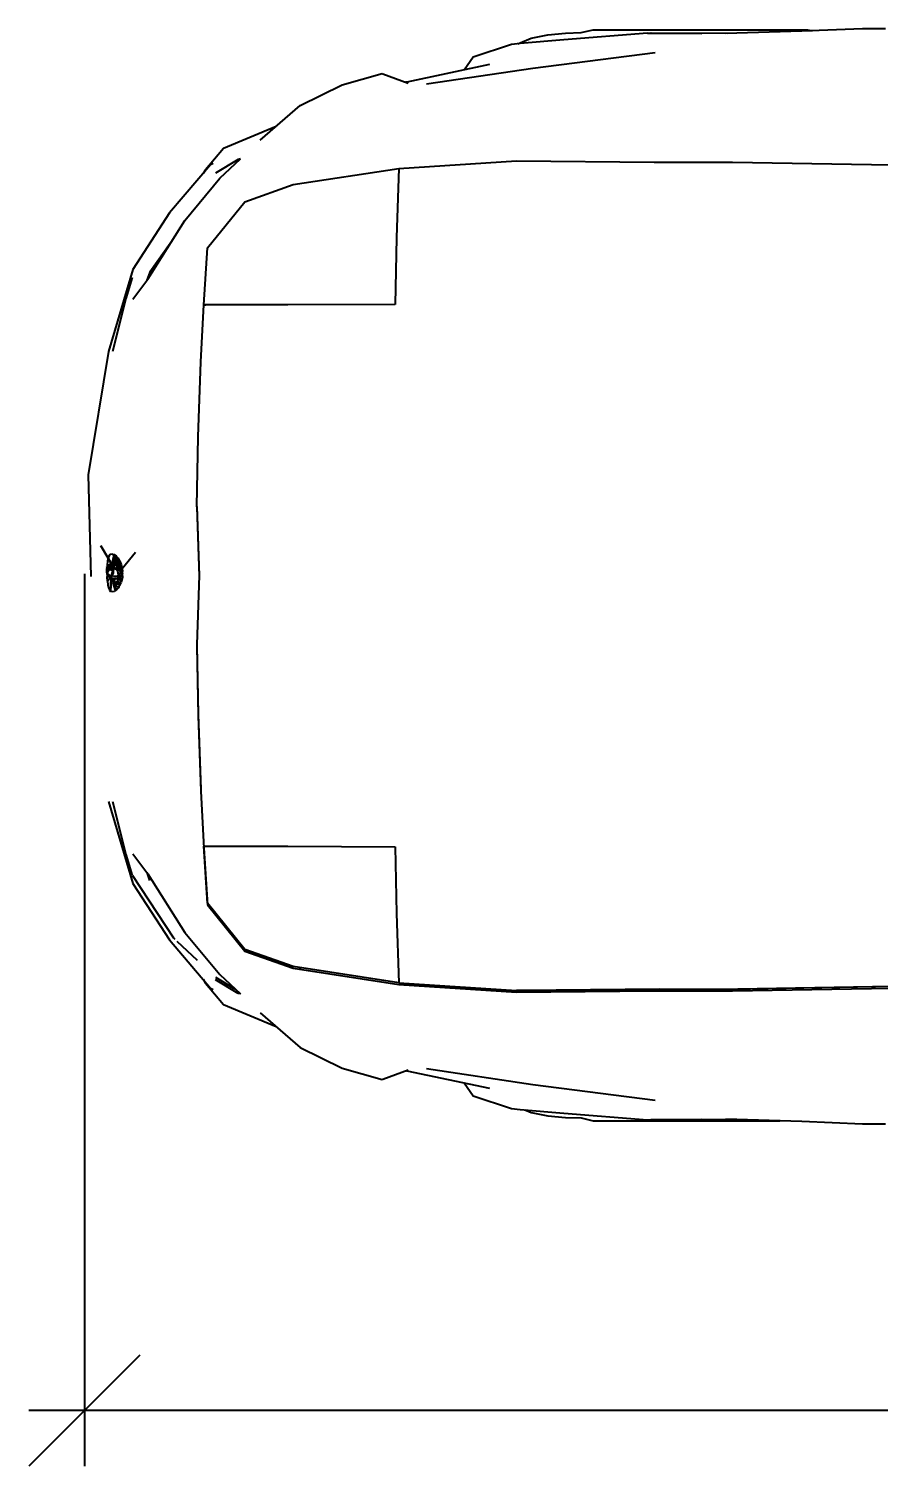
# Model space of a CAD drawing. Header units: millimetres. Extents: x 85290 to 188623, y -54691 to 10726.
# Drawn here: x 89805 to 91333, y -15623 to -13037 of the extents above; entities that cross this region are included whole.
import ezdxf

# ---------------------------------------------------------------- set-up
doc = ezdxf.new("R2010")
doc.units = ezdxf.units.MM
doc.layers.add('AUTO', color=150, linetype='Continuous')
doc.layers.add('RAZMER', color=5, linetype='Continuous')
doc.styles.add('WROMLATS', font='wromlats.shx', dxfattribs={"bigfont": 'bigfont.shx'})
doc.dimstyles.new('juka', dxfattribs={"dimscale": 100, "dimtxt": 2, "dimasz": 2, "dimexe": 1, "dimexo": 1, "dimgap": 1, "dimtad": 1, "dimtoh": 1, "dimdec": 0, "dimzin": 0, "dimdsep": 46, "dimtxsty": 'WROMLATS', "dimblk": 'OBLIQUE', "dimcen": -3, "dimdle": 1, "dimclrd": 256, "dimclre": 256, "dimclrt": 256, "dimadec": 0, "dimazin": 0, "dimtfac": 1, "dimtdec": 0, "dimtix": 1, "dimtmove": 2, "dimatfit": 3, "dimldrblk": 'ORIGIN2', "dimfxl": 1, "dimtvp": 2.5, "dimtolj": 1, "dimtzin": 0, "dimarcsym": 0})

# ---------------------------------------------------------------- blocks, each defined once
blk = doc.blocks.new('a_25')
for p, q in [((-28.202098, -101.672459), (-27.895456, -84.452534)), ((19.027692, -101.672459), (18.722219, -84.460211)), ((18.730718, -84.520817), (19.027692, -101.36013)), ((19.126815, -101.672411), (18.820173, -84.452486)), ((-35.81323, -92.935324), (-35.81323, -93.617058)), ((26.737053, -92.935324), (26.737053, -93.617058)), ((-35.81323, -93.617058), (-35.81323, -93.613195)), ((-35.81323, -93.617058), (-35.805219, -94.251966)), ((-35.805219, -94.251966), (-35.666555, -97.706938)), ((26.730043, -94.251919), (26.591355, -97.70689)), ((26.737053, -93.617058), (26.730043, -94.251919)), ((26.737053, -93.617058), (26.737053, -93.613195)), ((-35.758346, -97.389746), (-35.690277, -97.116041)), ((-35.758346, -109.626102), (-35.758346, -97.389746)), ((-35.666555, -97.706938), (-35.537249, -102.04215)), ((26.591355, -97.70689), (26.461488, -102.042103)), ((26.553661, -109.626055), (26.553661, -98.970747)), ((-28.202098, -106.14543), (-28.202098, -101.672459)), ((19.027692, -106.145382), (19.027692, -101.672459)), ((19.126815, -106.145382), (19.126815, -101.672411)), ((-35.537249, -101.963568), (-35.564893, -106.512785)), ((26.489693, -106.512785), (26.461488, -101.963472)), ((-35.564893, -106.311989), (-35.545748, -103.423214)), ((26.470548, -103.423071), (26.489693, -106.311941)), ((19.027692, -105.833959), (19.105321, -113.715362)), ((-35.564893, -106.512785), (-35.564893, -106.311989)), ((-35.564893, -106.311989), (-35.563713, -106.32534)), ((-35.564893, -106.512785), (-35.177976, -111.290932)), ((-34.443313, -106.088304), (-33.544582, -113.057041)), ((-28.278654, -114.003038), (-28.202098, -106.14543)), ((19.105321, -114.003038), (19.027692, -106.145382)), ((19.203467, -114.003038), (19.126815, -106.145382)), ((24.469382, -113.056993), (25.368125, -106.088257)), ((26.102692, -111.290884), (26.489693, -106.512785)), ((26.489693, -106.311941), (26.488525, -106.325292)), ((26.489693, -106.512785), (26.489693, -106.311941)), ((-35.590571, -110.300541), (-35.758346, -109.626102)), ((26.385886, -110.300493), (26.553661, -109.626055)), ((-35.564893, -111.205244), (-35.590571, -110.300541)), ((26.360113, -111.205196), (26.385886, -110.300493)), ((-35.475534, -112.203693), (-35.564893, -111.205244)), ((-35.177976, -111.290932), (-34.979051, -113.788414)), ((25.903756, -113.788366), (26.102692, -111.290884)), ((26.270849, -112.203646), (26.360113, -111.205196)), ((-35.285002, -113.159275), (-35.475534, -112.203693)), ((26.080329, -113.159227), (26.270849, -112.203646)), ((-34.962159, -113.91921), (-35.285002, -113.159275)), ((-33.544582, -113.057041), (-32.642132, -119.141292)), ((23.566944, -119.141245), (24.469382, -113.056993)), ((25.924665, -113.52582), (26.080329, -113.159227)), ((-34.979051, -113.788414), (-34.915667, -114.278793)), ((-27.836662, -120.725393), (-28.278654, -114.003038)), ((18.663234, -120.725346), (19.105321, -114.003038)), ((18.761379, -120.725346), (19.203467, -114.003038)), ((19.105321, -113.715362), (19.105321, -114.003038)), ((25.840384, -114.278793), (25.903756, -113.788366)), ((-34.915667, -114.278793), (-34.199553, -116.463041)), ((25.124365, -116.463041), (25.840384, -114.278793)), ((-33.764106, -115.543699), (-32.76636, -120.252085)), ((23.69116, -120.252037), (24.688918, -115.543699)), ((-34.199553, -116.463041), (-33.457178, -116.992283)), ((18.97828, -115.934515), (19.076425, -115.935469)), ((24.381978, -116.992283), (25.124365, -116.463041)), ((-33.246237, -121.628475), (-32.710296, -120.191097)), ((-32.76636, -120.252085), (-32.76636, -120.341444)), ((-32.761079, -120.252085), (-32.748586, -120.293665)), ((24.171049, -121.628427), (23.635108, -120.191049)), ((23.673302, -120.293474), (23.685795, -120.252037)), ((-27.836662, -120.725393), (-23.89087, -120.845842)), ((-26.91372, -126.746797), (-27.836662, -120.725393)), ((-23.89087, -120.845842), (-20.076018, -120.925474)), ((-20.076018, -120.925474), (-20.044869, -127.057743)), ((10.871536, -127.057743), (10.902685, -120.925426)), ((10.902685, -120.925426), (14.717537, -120.845795)), ((14.717537, -120.845795), (18.663234, -120.725346)), ((18.663234, -120.725346), (17.740387, -126.746797)), ((17.838532, -126.746797), (18.761379, -120.725346)), ((-33.256882, -121.673155), (-33.246237, -121.628475)), ((-32.619577, -123.952961), (-33.256882, -121.673155)), ((23.544389, -123.952913), (24.181682, -121.673155)), ((24.181682, -121.673155), (24.171049, -121.628427)), ((-31.436079, -126.341343), (-32.619577, -123.952961)), ((22.360796, -126.341295), (23.544389, -123.952913)), ((-29.45444, -128.629112), (-31.436079, -126.341343)), ((17.795855, -126.385116), (17.895657, -126.367998)), ((17.895657, -126.367998), (17.895657, -126.37434)), ((17.895657, -126.369429), (17.895657, -126.367998)), ((20.379252, -128.629064), (22.360796, -126.341295)), ((-25.934714, -129.503727), (-26.91372, -126.746797)), ((-20.044869, -127.057743), (-20.044869, -131.854343)), ((10.871536, -131.854296), (10.871536, -127.057743)), ((17.740387, -126.746797), (16.761381, -129.503679)), ((16.859526, -129.503679), (17.838532, -126.746797)), ((-30.23588, -127.726984), (-28.98286, -130.726766)), ((17.390675, -127.731609), (17.422122, -127.91934)), ((19.907576, -130.726719), (21.160597, -127.726936)), ((-23.296135, -131.634855), (-25.934714, -129.503727)), ((16.761381, -129.503679), (14.122802, -131.634807)), ((14.220947, -131.634807), (16.859526, -129.503679)), ((-28.381008, -129.758739), (-28.35297, -129.886722)), ((-27.276605, -130.933952), (-28.381008, -129.758739)), ((-28.35297, -129.886722), (-27.565866, -131.19216)), ((15.652103, -130.478477), (15.652103, -130.399609)), ((16.189403, -130.044937), (16.218025, -129.942608)), ((18.201322, -130.933952), (19.305712, -129.758692)), ((18.347806, -131.18701), (19.007868, -130.075645)), ((19.277782, -129.886722), (18.490678, -131.19216)), ((19.305712, -129.758692), (19.277782, -129.886722)), ((-28.98286, -130.726766), (-27.767032, -131.7626)), ((-28.123969, -131.324911), (-28.046626, -131.465053)), ((-24.872309, -132.935762), (-27.276605, -130.933952)), ((15.797121, -132.935762), (18.201322, -130.933952)), ((18.691844, -131.762552), (19.907576, -130.726719)), ((18.971438, -131.465053), (19.048685, -131.324863)), ((-28.046626, -131.465053), (-25.293404, -133.812427)), ((-27.767032, -131.7626), (-27.542525, -131.894874)), ((-20.044869, -131.854343), (-23.296135, -131.634855)), ((-20.044869, -131.854343), (-20.044869, -131.74305)), ((-16.793698, -132.026148), (-20.044869, -131.854343)), ((-12.50512, -132.165813), (-16.793698, -132.026148)), ((-8.523088, -132.243442), (-4.586762, -132.10597)), ((-8.494669, -132.242441), (-4.558247, -132.106686)), ((-4.586762, -132.10597), (-0.650245, -132.243395)), ((3.331787, -132.165813), (7.620269, -132.0261)), ((3.429932, -132.165813), (7.718414, -132.0261)), ((7.718414, -132.0261), (10.969681, -131.854296)), ((14.122802, -131.634807), (10.871536, -131.854296)), ((10.969681, -131.854296), (14.220947, -131.634807)), ((12.083251, -131.779098), (12.083251, -131.772423)), ((16.218025, -133.81238), (18.971438, -131.465053)), ((18.467337, -131.894827), (18.691844, -131.762552)), ((-21.518606, -135.044908), (-24.872309, -132.935762)), ((-8.523088, -132.243442), (-12.50512, -132.165813)), ((-8.504933, -132.242775), (-8.523088, -132.243442)), ((-0.650245, -132.243395), (-0.601118, -132.242441)), ((-0.601118, -132.242441), (-0.5521, -132.243395)), ((-0.587541, -132.242203), (3.331787, -132.165813)), ((-0.5521, -132.243395), (3.429932, -132.165813)), ((12.443406, -135.044861), (15.797121, -132.935762)), ((16.287452, -133.387518), (17.37085, -132.231426)), ((-23.55141, -133.766508), (-21.906298, -134.940576)), ((12.529737, -135.91299), (16.106397, -133.580685)), ((16.106397, -133.580685), (16.182179, -133.499813)), ((-25.293404, -133.812427), (-22.069376, -135.90064)), ((12.994188, -135.90064), (16.218025, -133.81238)), ((-21.906298, -134.940576), (-21.450728, -135.095405)), ((-20.377785, -135.894346), (-21.518606, -135.044908)), ((11.302597, -135.894298), (12.443406, -135.044861)), ((12.37554, -135.095405), (12.81578, -134.945726)), ((-22.069376, -135.90064), (-17.380029, -137.288189)), ((-21.617037, -135.94203), (-20.415669, -136.303806)), ((-4.990285, -136.517715), (-5.929833, -135.757971)), ((8.304841, -137.288189), (12.994188, -135.90064)), ((11.340481, -136.303806), (12.541849, -135.94203)), ((-20.415669, -136.303806), (-17.380029, -137.056446)), ((-5.826026, -137.096214), (-5.817622, -137.059832)), ((-5.817622, -137.059832), (-5.797308, -136.971188)), ((-5.797308, -136.971188), (-5.795747, -136.968899)), ((-5.797308, -136.971188), (-4.996627, -137.134886)), ((-5.795747, -136.968899), (-5.721527, -136.861753)), ((-4.996627, -137.134886), (-5.795747, -136.968899)), ((-5.759126, -136.916017), (-5.40083, -136.942005)), ((-5.39692, -136.949062), (-5.759126, -136.916017)), ((-5.721527, -136.861753), (-5.715674, -136.853218)), ((-5.415088, -136.916256), (-5.721527, -136.861753)), ((-5.715674, -136.853218), (-5.640083, -136.789894)), ((-5.715674, -136.853218), (-5.410689, -136.907768)), ((-5.640083, -136.789894), (-5.587548, -136.745071)), ((-5.640083, -136.789894), (-5.39692, -136.881351)), ((-5.587548, -136.745071), (-5.43217, -136.65719)), ((-5.587548, -136.745071), (-5.345064, -136.846781)), ((-5.587548, -136.745071), (-5.113321, -136.775207)), ((-5.156976, -136.783981), (-5.587548, -136.745071)), ((-5.43217, -136.65719), (-5.419677, -136.650085)), ((-5.43217, -136.65719), (-5.033248, -136.75909)), ((-5.419677, -136.650085), (-5.218309, -136.573076)), ((-5.419677, -136.650085), (-5.029541, -136.75828)), ((-5.028361, -136.758184), (-5.419677, -136.650085)), ((-5.413037, -136.912203), (-5.415088, -136.916256)), ((-5.40083, -136.942005), (-5.415088, -136.916256)), ((-5.410689, -136.907768), (-5.413037, -136.912203)), ((-5.39692, -136.881351), (-5.410689, -136.907768)), ((-5.410689, -136.907768), (-5.095261, -136.964178)), ((-5.40083, -136.942005), (-5.39692, -136.949062)), ((-5.382961, -136.872148), (-5.39692, -136.881351)), ((-5.39692, -136.949062), (-5.361765, -136.989736)), ((-5.345064, -136.977148), (-5.39692, -136.949062)), ((-5.350631, -136.850548), (-5.382961, -136.872148)), ((-5.382961, -136.872148), (-5.380803, -136.870766)), ((-5.095261, -136.964178), (-5.382961, -136.872148)), ((-5.361765, -136.989736), (-5.156976, -137.016582)), ((-5.345064, -136.846781), (-5.350631, -136.850548)), ((-5.350631, -136.850548), (-5.34926, -136.849594)), ((-5.095261, -136.964178), (-5.350631, -136.850548)), ((-5.345064, -136.846781), (-5.263716, -136.813879)), ((-5.315762, -136.985302), (-5.345064, -136.977148)), ((-5.263716, -136.999845), (-5.315762, -136.985302)), ((-5.263716, -136.813879), (-5.156976, -136.783981)), ((-4.961866, -136.790323), (-5.263716, -136.813879)), ((-5.156976, -137.016582), (-5.263716, -136.999845)), ((-5.218309, -136.573076), (-5.148869, -136.556244)), ((-5.218309, -136.573076), (-4.973679, -136.75046)), ((-5.113321, -136.775207), (-5.156976, -136.783981)), ((-5.156976, -136.783981), (-4.960686, -136.786795)), ((-4.9977, -137.118912), (-5.156976, -137.016582)), ((-5.156976, -137.016582), (-5.029541, -137.026644)), ((-5.148869, -136.556244), (-4.991454, -136.518049)), ((-5.148869, -136.556244), (-4.960686, -136.748648)), ((-4.893404, -136.649227), (-5.148869, -136.556244)), ((-5.033248, -136.75909), (-5.113321, -136.775207)), ((-4.978174, -136.843967), (-5.095261, -136.964178)), ((-5.029541, -136.75828), (-5.033248, -136.75909)), ((-5.029541, -136.75828), (-5.028361, -136.758184)), ((-5.029541, -137.026644), (-5.003267, -137.02712)), ((-4.973679, -136.75046), (-5.028361, -136.758184)), ((-5.003267, -137.02712), (-5.000144, -136.9946)), ((-5.003267, -137.02712), (-5.003267, -137.039184)), ((-4.891842, -137.029219), (-5.003267, -137.02712)), ((-5.003267, -137.039184), (-4.893404, -137.155962)), ((-4.893404, -137.155962), (-5.003267, -137.052154)), ((-5.000144, -136.97958), (-4.9977, -136.95035)), ((-5.000144, -136.9946), (-5.000144, -136.97958)), ((-4.726416, -137.023401), (-5.000144, -136.97958)), ((-5.000144, -136.993551), (-4.884225, -137.029362)), ((-4.9977, -136.95035), (-4.995554, -136.926603)), ((-4.995554, -136.926603), (-4.922896, -136.787319)), ((-4.995554, -136.926603), (-4.978174, -136.843967)), ((-4.991454, -136.518049), (-4.990285, -136.517715)), ((-4.991454, -136.518049), (-4.867917, -136.620378)), ((-4.990285, -136.517715), (-4.823285, -136.497545)), ((-4.826516, -136.579418), (-4.990285, -136.517715)), ((-4.990285, -136.517715), (-4.866749, -136.619043)), ((-4.839009, -136.587715), (-4.990285, -136.517715)), ((-4.978174, -136.843967), (-4.973679, -136.821747)), ((-4.960686, -136.748648), (-4.973679, -136.75046)), ((-4.973679, -136.821747), (-4.961866, -136.790323)), ((-4.960686, -136.786795), (-4.961866, -136.790323)), ((-4.945653, -136.74655), (-4.960686, -136.748648)), ((-4.960686, -136.784935), (-4.957467, -136.77845)), ((-4.960686, -136.786795), (-4.960686, -136.784935)), ((-4.957467, -136.77845), (-4.952687, -136.765671)), ((-4.952687, -136.765671), (-4.950338, -136.759233)), ((-4.950338, -136.759233), (-4.945653, -136.74655)), ((-4.893404, -136.649227), (-4.934126, -136.720037)), ((-4.934126, -136.720037), (-4.906493, -136.741066)), ((-4.922896, -136.787319), (-4.568594, -136.71813)), ((-4.906493, -136.741066), (-4.864102, -136.621237)), ((-4.867917, -136.620378), (-4.893404, -136.649227)), ((-4.864102, -136.621237), (-4.893404, -136.649227)), ((-4.537648, -137.142515), (-4.891842, -137.029219)), ((-4.884225, -137.029362), (-4.726416, -137.023401)), ((-4.866749, -136.619043), (-4.839009, -136.587715)), ((-4.537648, -136.688471), (-4.826516, -136.579418)), ((-4.74165, -136.487722), (-4.823285, -136.497545)), ((-4.823285, -136.497545), (-4.777389, -136.54685)), ((-4.777389, -136.54685), (-4.757267, -136.541653)), ((-4.757267, -136.541653), (-4.711181, -136.529589)), ((-4.537648, -136.486721), (-4.74165, -136.487722)), ((-4.711181, -136.529589), (-4.74165, -136.487722)), ((-4.74165, -136.487722), (-4.645353, -136.538124)), ((-4.726416, -137.023401), (-4.537648, -137.142515)), ((-4.711181, -136.529589), (-4.697317, -136.531305)), ((-4.667824, -136.721849), (-4.537648, -136.688471)), ((-4.568594, -136.71813), (-4.667824, -136.721849)), ((-4.645353, -136.538124), (-4.643017, -136.53841)), ((-4.645353, -136.538124), (-4.581397, -136.57155)), ((-4.643017, -136.53841), (-4.537648, -136.486721)), ((-4.581397, -136.57155), (-4.537648, -136.486721)), ((-4.537648, -136.688471), (-4.568594, -136.71813)), ((-4.568594, -136.71813), (-4.537648, -136.885691)), ((-4.537648, -137.005186), (-4.568594, -137.009525)), ((-4.568594, -137.009525), (-4.537648, -137.142515)), ((-4.537648, -136.486721), (-4.537648, -136.615562)), ((-4.537648, -136.486721), (-4.493206, -136.492109)), ((-4.537648, -136.615562), (-4.527002, -136.627579)), ((-4.524749, -136.631489), (-4.537648, -136.688471)), ((-4.537648, -136.688471), (-4.502386, -136.670303)), ((-4.537648, -136.718607), (-4.537648, -136.688471)), ((-4.479533, -136.711979), (-4.537648, -136.688471)), ((-4.473775, -136.727571), (-4.537648, -136.718607)), ((-4.537648, -136.885691), (-4.537648, -137.005186)), ((-4.527002, -136.627579), (-4.524749, -136.631489)), ((-4.493206, -136.492109), (-4.524749, -136.631489)), ((-4.505711, -136.664629), (-4.264992, -136.54747)), ((-4.502386, -136.670303), (-4.505711, -136.664629)), ((-4.493206, -136.492109), (-4.328173, -136.532164)), ((-4.264992, -136.54747), (-4.481584, -136.706591)), ((-4.481584, -136.706591), (-4.423684, -136.734581)), ((-4.473775, -136.727571), (-4.479533, -136.711979)), ((-4.45649, -136.776829), (-4.473775, -136.727571)), ((-4.423684, -136.734581), (-4.473775, -136.727571)), ((-4.45376, -136.781692), (-4.45649, -136.776829)), ((-4.446917, -136.800051), (-4.45376, -136.781692)), ((-4.417139, -136.735964), (-4.446917, -136.800051)), ((-4.446917, -136.803198), (-4.380029, -136.743355)), ((-4.446917, -136.803198), (-4.446917, -136.800051)), ((-4.439598, -136.83486), (-4.446917, -136.803198)), ((-4.439598, -136.83486), (-4.295844, -136.760282)), ((-4.43452, -136.859369), (-4.439598, -136.83486)), ((-4.425734, -136.904955), (-4.43452, -136.859369)), ((-4.423684, -136.930656), (-4.425734, -136.904955)), ((-4.425734, -136.904955), (-4.271727, -136.990118)), ((-4.417139, -136.735964), (-4.423684, -136.734581)), ((-4.423684, -136.937094), (-4.423684, -136.930656)), ((-4.295844, -136.993837), (-4.423684, -136.937094)), ((-4.418212, -137.00304), (-4.423684, -136.937094)), ((-4.423684, -137.105942), (-4.177195, -137.027264)), ((-4.421824, -136.734962), (-4.417139, -136.735964)), ((-4.295844, -136.993837), (-4.420751, -137.070656)), ((-4.420751, -137.070656), (-4.417139, -137.018108)), ((-4.418212, -137.00304), (-4.295844, -136.993837)), ((-4.417139, -137.018108), (-4.418212, -137.00304)), ((-4.264992, -136.54747), (-4.417139, -136.735964)), ((-4.417139, -136.735964), (-4.401701, -136.703491)), ((-4.380029, -136.743355), (-4.417139, -136.735964)), ((-4.295844, -136.760282), (-4.380029, -136.743355)), ((-4.328173, -136.532164), (-4.264992, -136.54747)), ((-4.295844, -136.760282), (-4.236465, -136.808777)), ((-4.23091, -136.778498), (-4.295844, -136.760282)), ((-4.271727, -136.990118), (-4.295844, -136.993837)), ((-4.177195, -137.027264), (-4.295844, -136.993837)), ((-4.190665, -136.977577), (-4.271727, -136.990118)), ((-4.264992, -136.54747), (-4.193502, -136.574793)), ((-4.189104, -136.79018), (-4.236465, -136.808777)), ((-4.236465, -136.808777), (-4.190665, -136.977577)), ((-4.236465, -136.808777), (-4.189104, -136.977339)), ((-4.193502, -136.574793), (-4.23091, -136.778498)), ((-4.23091, -136.778498), (-4.213518, -136.783552)), ((-4.213518, -136.783552), (-4.068499, -136.622667)), ((-4.213518, -136.783552), (-4.189104, -136.79018)), ((-4.210788, -136.781406), (-4.189104, -136.79018)), ((-4.068499, -136.622667), (-4.193502, -136.574793)), ((-4.189104, -136.977339), (-4.190665, -136.977577)), ((-4.189104, -136.79018), (-4.130906, -136.813688)), ((-4.130906, -136.813688), (-4.189104, -136.977339)), ((-4.189104, -136.977339), (-4.160887, -136.969423)), ((-3.729826, -136.884165), (-4.177195, -137.027264)), ((-4.177195, -137.027264), (-4.055899, -136.926412)), ((-4.177195, -137.027264), (-4.130906, -136.961031)), ((-4.157179, -136.968422), (-4.177195, -137.027264)), ((-4.160887, -136.969423), (-4.1184, -136.81879)), ((-4.160887, -136.969423), (-4.157179, -136.968422)), ((-4.130906, -136.961031), (-4.157179, -136.968422)), ((-4.130906, -136.813688), (-4.063719, -136.624479)), ((-4.1184, -136.81879), (-4.130906, -136.813688)), ((-4.129535, -136.960697), (-4.130906, -136.961031)), ((-4.129535, -136.960697), (-4.043799, -136.881447)), ((-4.111761, -136.955738), (-4.129535, -136.960697)), ((-4.107755, -136.823082), (-4.1184, -136.81879)), ((-4.111761, -136.955738), (-4.043799, -136.882877)), ((-4.107755, -136.954641), (-4.111761, -136.955738)), ((-4.057568, -136.856699), (-4.107755, -136.823082)), ((-4.093498, -136.946869), (-4.107755, -136.954641)), ((-4.055899, -136.926412), (-4.093498, -136.946869)), ((-4.063719, -136.624479), (-4.068499, -136.622667)), ((-4.063719, -136.624479), (-3.942722, -136.692905)), ((-4.055899, -136.857796), (-4.057568, -136.856699)), ((-3.767627, -136.828756), (-4.055899, -136.926412)), ((-4.046923, -136.875439), (-4.055899, -136.857796)), ((-4.055899, -136.926412), (-4.037743, -136.893225)), ((-3.895753, -136.719513), (-4.046923, -136.875439)), ((-4.043799, -136.881447), (-4.046923, -136.875439)), ((-4.043799, -136.882877), (-3.895753, -136.719513)), ((-4.043799, -136.882877), (-4.043799, -136.881447)), ((-4.037743, -136.893225), (-4.043799, -136.882877)), ((-3.942722, -136.692905), (-3.895753, -136.719513)), ((-3.895753, -136.719513), (-3.767627, -136.828756)), ((-3.767627, -136.828756), (-3.729826, -136.884165)), ((-3.729826, -136.884165), (-3.685981, -136.947584)), ((-3.685981, -136.947584), (-3.659027, -137.06522)), ((-3.657275, -137.072563), (-3.681391, -137.174845)), ((-3.659027, -137.06522), (-3.657275, -137.072563)), ((8.304841, -137.056446), (11.340481, -136.303806)), ((-17.380029, -137.288189), (-10.345941, -138.44676)), ((-6.283635, -137.729263), (-5.587548, -137.311983)), ((-5.584424, -137.312698), (-6.283635, -137.729263)), ((-5.803758, -137.190294), (-5.826026, -137.096214)), ((-5.797308, -137.205315), (-5.803758, -137.190294)), ((-5.587548, -137.311983), (-5.797308, -137.205315)), ((-5.797308, -137.205315), (-5.715674, -137.263441)), ((-5.715674, -137.263441), (-5.587548, -137.311983)), ((-5.587548, -137.311983), (-5.350631, -137.173176)), ((-5.587548, -137.311983), (-5.584424, -137.312698)), ((-5.350631, -137.173176), (-5.584424, -137.312698)), ((-5.584424, -137.312698), (-5.419677, -137.349558)), ((-5.419677, -137.349558), (-5.375927, -137.354946)), ((-5.375927, -137.354946), (-5.218309, -137.374592)), ((-5.350631, -137.173176), (-4.995554, -137.149954)), ((-4.993409, -137.159729), (-5.350631, -137.173176)), ((-5.237347, -137.297821), (-4.893404, -137.296152)), ((-4.889303, -137.298345), (-5.237347, -137.297821)), ((-5.218309, -137.374592), (-4.870647, -137.308168)), ((-5.218309, -137.374592), (-4.990285, -137.385702)), ((-4.862445, -137.312508), (-5.110985, -137.379789)), ((-4.998976, -137.100124), (-4.9977, -137.118912)), ((-4.893404, -137.155962), (-4.998976, -137.100124)), ((-4.996627, -137.134886), (-4.9977, -137.118912)), ((-4.995554, -137.149954), (-4.996627, -137.134886)), ((-4.996627, -137.134886), (-4.893404, -137.155962)), ((-4.973679, -137.209368), (-4.993409, -137.159729)), ((-4.990285, -137.385702), (-4.862445, -137.312508)), ((-4.74165, -137.381363), (-4.990285, -137.385702)), ((-4.938811, -137.257099), (-4.973679, -137.209368)), ((-4.893404, -137.155962), (-4.938811, -137.257099)), ((-4.893404, -137.296152), (-4.911762, -137.280321)), ((-4.911762, -137.280321), (-4.837936, -137.298393)), ((-4.875046, -137.305832), (-4.889303, -137.298345)), ((-4.870647, -137.308168), (-4.875046, -137.305832)), ((-4.870647, -137.308168), (-4.862445, -137.312508)), ((-4.862445, -137.312508), (-4.839009, -137.324905)), ((-4.839009, -137.324905), (-4.805129, -137.38246)), ((-4.837936, -137.298393), (-4.777389, -137.341976)), ((-4.777389, -137.341976), (-4.711181, -137.345743)), ((-4.711181, -137.345743), (-4.74165, -137.381363)), ((-4.74165, -137.381363), (-4.537648, -137.365007)), ((-4.537648, -137.142515), (-4.711181, -137.345743)), ((-4.581397, -137.312364), (-4.711181, -137.345743)), ((-4.711181, -137.345743), (-4.643017, -137.335396)), ((-4.643017, -137.335396), (-4.581397, -137.312364)), ((-4.581397, -137.312364), (-4.537648, -137.142515)), ((-4.537648, -137.365007), (-4.581397, -137.312364)), ((-4.537648, -137.142515), (-4.423684, -137.105942)), ((-4.537648, -137.142515), (-4.425734, -137.133646)), ((-4.537648, -137.284946), (-4.527002, -137.27932)), ((-4.537648, -137.365007), (-4.537648, -137.284946)), ((-4.493206, -137.36577), (-4.537648, -137.365007)), ((-4.527002, -137.27932), (-4.51284, -137.267113)), ((-4.51284, -137.267113), (-4.481584, -137.240267)), ((-4.264992, -137.354708), (-4.493206, -137.36577)), ((-4.481584, -137.240267), (-4.45649, -137.205648)), ((-4.45649, -137.205648), (-4.264992, -137.354708)), ((-4.442042, -137.180281), (-4.446917, -137.192488)), ((-4.446917, -137.192488), (-4.264992, -137.354708)), ((-4.429048, -137.147999), (-4.442042, -137.180281)), ((-4.425734, -137.133646), (-4.429048, -137.146664)), ((-4.429048, -137.146664), (-4.429048, -137.147999)), ((-3.685981, -137.185383), (-4.429048, -137.146664)), ((-4.429048, -137.146664), (-3.681391, -137.174845)), ((-4.425734, -137.133646), (-4.425734, -137.129974)), ((-4.264992, -137.354708), (-4.063719, -137.329626)), ((-4.063719, -137.329626), (-3.895753, -137.292099)), ((-3.895753, -137.292099), (-3.767627, -137.243557)), ((-3.767627, -137.243557), (-3.685981, -137.185383)), ((-3.681391, -137.174845), (-3.685981, -137.185383)), ((-10.345941, -138.44676), (-4.537648, -138.301229))]:
    blk.add_line(p, q)
blk = doc.blocks.new('_Oblique')
at = {"color": 0, "linetype": 'ByBlock', "lineweight": -2}
blk.add_line((-0.5, -0.5), (0.5, 0.5), dxfattribs=at)
blk = doc.blocks.new('*D81')
at = {"layer": 'Defpoints', "color": 0, "transparency": 16777216}
for p in [(89905.2, -13917.5), (94275.8, -14021.9), (89905.2, -15522.5)]:
    blk.add_point(p, dxfattribs=at)
at = {"layer": 'RAZMER', "lineweight": -2, "transparency": 16777216}
for p, q in [((89905.2, -14017.5), (89905.2, -15622.5)), ((94275.8, -14121.9), (94275.8, -15622.5)), ((94375.8, -15522.5), (89805.2, -15522.5))]:
    blk.add_line(p, q, dxfattribs=at)
at = {"layer": 'RAZMER', "lineweight": -2, "transparency": 16777216, "xscale": 200, "yscale": 200, "zscale": 200, "rotation": 180}
blk.add_blockref('_Oblique', (89905.2, -15522.5), dxfattribs=at)
at = {"layer": 'RAZMER', "lineweight": -2, "transparency": 16777216, "xscale": 200, "yscale": 200, "zscale": 200}
blk.add_blockref('_Oblique', (94275.8, -15522.5), dxfattribs=at)
at = {"layer": 'RAZMER', "transparency": 16777216, "insert": (92090.5, -15322.5), "char_height": 200, "attachment_point": 5, "style": 'WROMLATS'}
blk.add_mtext('\\A1;4371', dxfattribs=at)
blk = doc.blocks.new('_Origin2')
at = {"color": 0, "linetype": 'ByBlock', "lineweight": -2}
blk.add_line((-0.5, 0), (-1, 0), dxfattribs=at)
for radius in [0.5, 0.25]:
    blk.add_circle((0, 0), radius, dxfattribs=at)

msp = doc.modelspace()

# ---------------------------------------------------------------- block references
at = {"layer": 'AUTO', "xscale": 31.5, "yscale": 31.5, "zscale": 31.5, "rotation": 270}
msp.add_blockref('a_25', (94273.3, -14164.9), dxfattribs=at)

# ---------------------------------------------------------------- dimensions: what is measured, and where the dimension line sits
at = {"layer": 'RAZMER'}
dim = msp.add_linear_dim(base=(89905.2, -15522.5), p1=(94275.8, -14021.9), p2=(89905.2, -13917.5), dimstyle='juka', dxfattribs=at)
dim.commit()
dim.dimension.update_dxf_attribs({"geometry": '*D81', "text_midpoint": (92090.5, -15322.5)})

doc.saveas('drawing.dxf')
